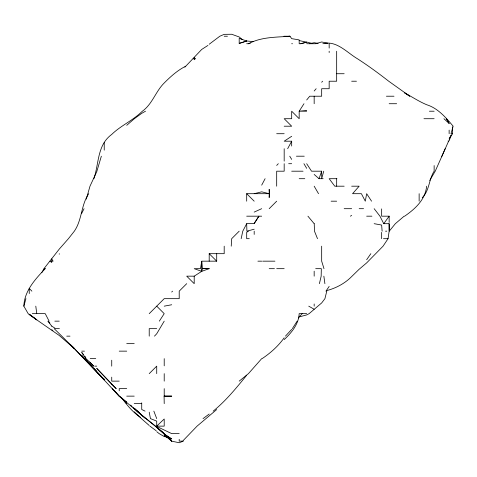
<?xml version="1.0" encoding="UTF-8"?>
<svg xmlns="http://www.w3.org/2000/svg" width="477" height="477" viewBox="0 0 477 477"><rect width="100%" height="100%" fill="white"/><g stroke="black" fill="none" stroke-linecap="round" stroke-linejoin="round"><path stroke-width="0.72" d="M231.226 246.174L231.697 238.679L239.192 231.178M89.235 363.748L104.23 379.907L74.239 348.454L59.243 335.468L29.252 314.629L28.179 313.657L23.85 306.156C24.363 290.91 35.304 279.117 45.232 268.67L44.248 268.283L59.243 249.113L68.432 238.679L74.34 231.178C82.175 219.843 80.953 205.056 88.74 193.692M327.019 290.523C336.184 288.072 344.943 283.398 351.662 276.565L359.157 269.249L366.658 262.887L383.061 246.174L388.057 238.679L389.154 231.178L389.154 223.683L389.25 231.178L395.35 223.683L404.15 216.182M241.159 238.679L242.781 231.178L246.692 223.683L254.187 223.373L258.904 216.182L254.187 223.683M319.411 283.666L321.158 276.165L321.331 268.67L315.685 268.67M25.937 298.662L23.85 306.156M194.205 276.165L194.205 283.666L186.71 276.165L194.205 276.165L201.705 271.353L202.343 268.67L201.747 261.169L216.701 261.169L216.701 253.675M326.769 291.161L324.926 298.662L321.671 302.937L309.114 313.657L306.675 314.921L299.18 316.913L298.387 317.974M86.295 199.142L89.986 186.191L96.73 171.774L101.345 156.2M426.641 186.191C425.311 199.708 415.109 208.95 404.651 216.182M323.734 171.195L321.671 178.696L321.671 171.195L311.535 171.195L306.675 163.7M93.897 178.696C99.085 163.355 97.093 145.127 111.731 134.419C120.782 125.6 132.695 120.621 141.723 111.779L142.367 111.213C152.437 104.016 155.615 91.423 164.213 82.998C170.635 76.535 177.486 70.346 185.69 66.225M323.144 178.696L319.041 178.696L321.671 171.195M451.224 135.003L449.137 140.822L448.016 141.013M448.589 141.204L435.227 171.195L429.723 180.491M445.178 148.705L441.636 156.79M450.729 135.718L449.137 139.063L452.524 133.709L452.494 126.888M81.74 213.308L84.047 208.687M261.688 185.142L265.105 178.696M287.661 148.705L291.68 141.204L284.179 141.204L291.68 136.297M41.94 272.421L43.962 268.67L45.232 268.67M164.213 321.152L156.718 333.769L154.453 336.148M292.335 328.653L297.129 321.152M303.986 103.718L299.18 111.213L299.18 118.713L291.68 111.213L291.68 118.713L284.179 118.713L291.68 126.208L284.179 126.208M159.324 321.152L164.213 313.657L156.718 306.156M325.964 291.161L329.166 286.409M366.658 259.732L370.844 253.675M374.153 208.687L379.948 216.182L383.746 223.683L389.154 216.182L381.654 216.182L381.654 208.896M422.246 197.728C429.622 190.472 428.698 179.465 434.142 171.195L434.142 165.573M246.692 375.226C236.407 387.908 225.895 400.829 213.195 411.132M284.179 337.799C278.252 346.117 270.56 352.98 262.1 358.644L261.688 358.644L248.428 373.64L239.204 381.135M306.675 99.985L309.746 96.217L321.671 96.217L321.671 88.722L329.166 88.722L329.166 81.221L336.667 81.221L336.667 51.23M314.17 91.012L316.162 88.722M184.861 67.162L201.705 49.441L207.954 45.422M216.701 409.546L197.09 426.128L182.631 441.124L179.209 441.124L179.209 439.311M285.443 336.148L291.68 329.392M299.18 316.913L302.197 313.657M321.671 82.247L322.625 81.221M276.684 165.436L278.312 163.7M171.714 292.037L172.567 291.161M149.218 313.657L164.213 298.662L179.209 298.662L179.209 291.161L186.71 283.666M269.183 208.687L276.684 201.187M149.218 373.64L156.718 366.139L156.718 373.64M284.179 339.582C291.525 332.809 298.757 323.996 299.18 313.657L306.675 313.657M195.242 58.731L194.205 59.732L194.205 57.586L195.242 58.731L193.167 58.731M156.718 426.128L164.213 418.997L164.213 426.128L156.718 426.128L156.718 421.108L150.452 418.627L149.218 412.164M126.727 125.326L134.341 118.713L141.723 113.341L145.503 111.213M203.029 418.627L209.2 414.036M209.2 44.236L219.808 36.234L224.196 34.35L231.697 34.261L239.192 36.967L242.405 39.639M248.439 231.178L246.692 232.335L246.692 238.679L249.268 238.679M350.386 216.182L351.662 215.425M246.692 43.735L248.577 43.735C261.098 36.884 276.129 37.313 290.01 36.234L291.68 38.649L299.18 39.889L299.18 43.735L300.85 43.735L306.675 42.185L299.18 40.569M254.187 212.092L261.688 208.687M183.353 441.124L179.209 442.739L171.714 441.171L164.213 434.893L166.091 436.02M248.577 43.735L250.449 43.055M201.705 271.353L201.705 261.372L200.501 268.67L194.205 268.67L201.705 271.353L209.2 268.67L202.343 268.67L209.2 268.396M246.692 40.986L239.192 38.387L239.192 43.407L246.692 40.986L253.508 41.63M239.192 43.407L246.692 41.064M283.91 36.234L290.01 36.234L286.367 36.467M300.85 43.735L306.675 42.054L311.94 43.395M254.187 229.198L246.889 231.178L246.692 223.683M254.187 193.692L261.688 191.826L269.183 193.692L246.692 193.692L246.692 201.187M309.263 43.735L314.17 42.721L318.135 43.395M164.213 306.156L171.714 304.755M344.167 186.191L334.765 186.191L329.166 178.696L336.941 178.696M322.875 43.735C336.374 40.074 346.821 52.482 357.398 58.731C368.22 65.689 378.589 73.315 388.731 81.221L409.773 96.217L404.776 93.009M306.675 110.414L299.18 111.213L306.675 111.213M324.974 43.645L327.073 43.562M224.196 36.234L227.446 36.234M291.68 43.735L292.502 43.735M306.675 43.735L315.506 43.735L321.671 41.97L327.806 43.198M336.667 73.726L344.167 73.726M351.662 81.221L356.462 81.221M386.406 96.217L394.008 96.217M389.154 103.718L396.649 103.718M429.401 111.213L434.142 111.213M423.964 118.713L434.142 118.713M276.684 133.709L284.179 133.709M452.524 133.709L450.992 133.709L453.15 126.208C445.864 117.527 437.91 108.19 426.641 104.713C418.985 101.523 412.08 96.885 404.794 92.967M296.42 156.2L304.254 156.2M288.668 163.7L291.68 163.7M291.68 171.195L303.038 171.195M299.18 178.696L304.815 178.696M351.662 186.191L359.157 186.191L352.563 193.692L361.387 193.692L365.293 201.187L366.658 193.692L371.565 201.187M331.121 201.187L336.667 201.187M344.167 208.687L351.662 208.687M359.157 208.687L363.581 208.687M246.692 216.182L261.688 216.182M366.658 216.182L371.917 216.182M383.746 223.683L388.761 223.683M385.523 231.178L386.769 231.178M383.466 238.679L388.057 238.679M209.2 261.169L209.2 253.675L224.196 253.675L224.196 246.174M51.743 261.169L53.114 261.169L51.743 258.856L51.743 262.517L50.002 261.169M257.902 261.169L261.688 261.169M262.648 261.169L274.925 261.169M269.183 268.67L274.436 268.67M276.684 268.67L284.179 268.67M32.305 313.657L36.753 313.657L35.793 306.156M54.837 321.152L59.243 321.152M59.434 328.653L55.678 328.653L51.743 326.107M156.718 328.653L149.218 328.653L149.218 336.148M66.744 336.148L69.994 336.148M126.727 343.649L134.222 343.649M81.74 351.144L84.471 351.144M119.226 351.144L126.727 351.144M90.189 358.644L95.752 358.644M94.702 366.139L96.73 366.139M119.226 381.135L111.731 381.135L111.731 377.158M126.727 388.636L119.226 388.636L119.226 390.818M126.727 396.137L134.222 396.137M164.094 396.137L171.714 396.137L164.094 396.137L164.213 403.631M134.222 403.631L141.723 403.631M179.209 433.623L171.714 433.623L156.718 426.42M36.753 313.329L45.237 313.657L49.113 321.152M374.153 223.683L381.654 225.049L382.119 231.178M167.624 437.278L164.213 436.527L159.181 433.623L156.718 431.661M166.944 436.586L164.213 435.674L167.964 437.534M145.08 411.132L141.723 409.504L141.723 402.832M308.744 306.156L314.17 309.257M51.743 329.72L52.899 330.531M149.927 426.128L156.152 430.719M140.566 417.369C132.85 412.426 127.085 405.164 121.724 397.866M155.58 426.128L141.723 415.193L134.222 408.24L141.723 415.044L164.213 433.623L156.718 427.159L164.213 434.106L171.714 438.995L164.213 433.969L156.718 427.058M314.17 174.433L319.041 178.696M137.006 411.132L145.545 418.627M141.723 418.889L149.218 425.484M137.37 411.132L141.723 415.044M443.938 118.713L449.137 123.489L446.383 118.713L449.137 123.489M130.573 405.068L132.135 406.511M133.178 407.471L141.723 415.258L119.25 396.137L112.25 388.636L119.226 396.137L126.727 402.302L119.137 396.137L91.381 366.139L81.74 355.097M171.642 441.124L164.213 434.213L171.714 441.124L171.714 440.748M96.223 370.891L91.149 366.139L71.073 345.145M134.222 411.806L141.419 418.627M101.112 376.204L93.975 368.679M103.193 378.255L104.23 379.281M98.316 373.64L104.23 379.495M246.692 193.692L254.187 201.187M209.2 253.675L216.701 261.169M49.852 323.078L47.956 321.152L51.743 326.155M54.199 328.653L74.239 348.454L72.23 346.302M89.73 362.025L93.713 366.139L86.075 358.644L81.74 352.467L83.541 354.715M31.887 291.161L29.252 288.382L29.252 293.593M125.248 401.89L120.806 397.18L126.727 403.631L122.219 398.277M89.724 363.963L91.679 366.139M307.921 216.182L314.17 223.683M84.894 356.397L85.794 357.523M289.736 156.2L291.68 159.39M303.927 163.7L306.675 168.327M314.17 186.191L318.529 193.692M317.497 238.679L314.48 231.178L314.236 223.683M153.844 411.132L156.718 418.627M323.99 268.67L321.671 261.169L321.671 246.174M323.859 276.165L324.897 283.666M449.137 130.12L449.137 133.709M419.14 193.692L419.14 201.187M389.154 216.182L389.154 222.383M381.654 232.371L381.654 238.679M336.667 178.738L336.667 186.191M329.166 43.735L329.166 48.076M329.166 51.23L329.166 52.559M314.17 96.217L314.17 103.718M314.17 271.174L314.17 276.165M314.17 303.968L314.17 306.156M291.68 141.204L291.68 146.045M284.179 148.705L284.179 161.131M284.179 163.7L284.179 171.195L276.684 171.195L276.684 186.191M254.187 231.178L254.187 234.428M164.213 358.644L164.213 365.847M164.213 373.64L164.213 381.135M164.213 388.636L164.213 395.779M111.731 360.201L111.731 366.139M104.23 142.629L104.23 150.142M59.243 253.675L59.243 254.253M44.248 268.283L44.248 269.642M269.547 193.692L269.183 197.55L269.183 189.345L269.547 193.692M36.753 319.799L29.252 314.188L36.753 319.823M111.731 384.253L96.73 368.387L116.221 388.636L111.731 384.253M88.275 362.353L84.906 358.644L88.275 362.353"/></g></svg>
